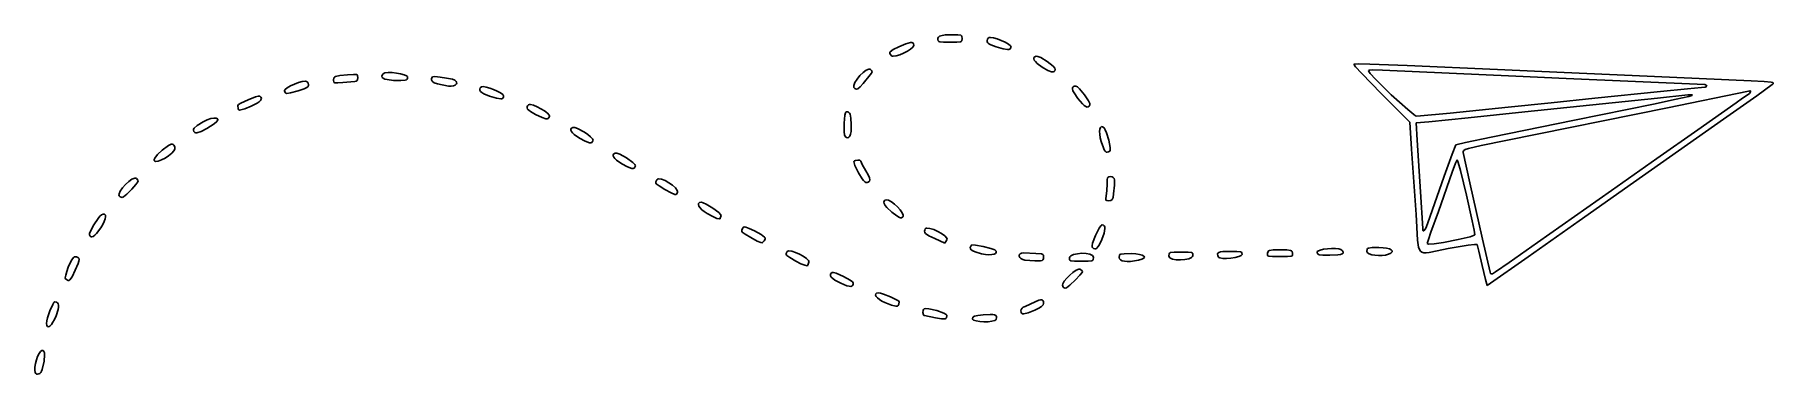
# Model space of a CAD drawing. Extents: x 315 to 1182, y 368 to 537.
import ezdxf

# ---------------------------------------------------------------- set-up
doc = ezdxf.new("R2010")
doc.units = 0

msp = doc.modelspace()

# ---------------------------------------------------------------- linework, layer by layer
at = {"layer": 'Layer 1'}
for p, q in [((766.705614, 536.757964), (768.913123, 537.120911)), ((768.913123, 537.120911), (772.48867, 537.22173)), ((772.48867, 537.22173), (775.206149, 537.182465)), ((775.206149, 537.182465), (776.64898, 536.960189)), ((741.334833, 528.295136), (741.591383, 528.747536)), ((741.591383, 528.747536), (743.031377, 529.790744)), ((743.031377, 529.790744), (745.89061, 531.23061)), ((745.89061, 531.23061), (749.362874, 532.737545)), ((750.101711, 529.015757), (748.223582, 528.037554)), ((749.362874, 532.737545), (751.627586, 533.3594)), ((751.701087, 530.070745), (750.101711, 529.015757)), ((751.627586, 533.3594), (752.361498, 533.344293)), ((752.813443, 531.105502), (751.701087, 530.070745)), ((752.361498, 533.344293), (752.858785, 533.11496)), ((753.121904, 531.584975), (752.813443, 531.105502)), ((752.858785, 533.11496), (753.141205, 532.673749)), ((753.23051, 532.02301), (753.121904, 531.584975)), ((753.141205, 532.673749), (753.23051, 532.02301)), ((765.2754, 534.88275), (765.347299, 535.523573)), ((765.456029, 534.120311), (765.2754, 534.88275)), ((765.2754, 534.88275), (765.2754, 534.88275)), ((765.347299, 535.523573), (765.586315, 536.042155)), ((765.755231, 533.869586), (765.456029, 534.120311)), ((765.586315, 536.042155), (766.027428, 536.449838)), ((766.258949, 533.690418), (765.755231, 533.869586)), ((766.027428, 536.449838), (766.705614, 536.757964)), ((768.075709, 533.500423), (766.258949, 533.690418)), ((771.29786, 533.45768), (768.075709, 533.500423)), ((774.737252, 533.491497), (771.29786, 533.45768)), ((776.529885, 533.704693), (774.737252, 533.491497)), ((776.976282, 533.930939), (776.529885, 533.704693)), ((776.64898, 536.960189), (777.018157, 536.731444)), ((777.212128, 534.264887), (776.976282, 533.930939)), ((777.018157, 536.731444), (777.219576, 536.398175)), ((777.32035, 535.3397), (777.212128, 534.264887)), ((777.219576, 536.398175), (777.32035, 535.3397)), ((789.803378, 534.36091), (790.041119, 534.986643)), ((789.843454, 533.763721), (789.803378, 534.36091)), ((790.162705, 533.193429), (789.843454, 533.763721)), ((790.041119, 534.986643), (790.55532, 535.64257)), ((790.762488, 532.648385), (790.162705, 533.193429)), ((790.55532, 535.64257), (790.903035, 535.829592)), ((791.64416, 532.126941), (790.762488, 532.648385)), ((790.903035, 535.829592), (791.436369, 535.894295)), ((791.436369, 535.894295), (792.940884, 535.7067)), ((794.2586, 531.14826), (791.64416, 532.126941)), ((792.940884, 535.7067), (794.830846, 535.179706)), ((797.78403, 530.181345), (794.25856, 531.14826)), ((794.25856, 531.14826), (794.2586, 531.14826)), ((794.830846, 535.179706), (796.868233, 534.413229)), ((796.868233, 534.413229), (798.815024, 533.507187)), ((799.943391, 529.833041), (797.78403, 530.181345)), ((798.815024, 533.507187), (800.4332, 532.5615)), ((800.633268, 529.887634), (799.943391, 529.833041)), ((800.4332, 532.5615), (801.484739, 531.676085)), ((801.128602, 530.092997), (800.633268, 529.887634)), ((801.478387, 530.447837), (801.128602, 530.092997)), ((801.73162, 530.95086), (801.478387, 530.447837)), ((801.484739, 531.676085), (801.723638, 531.287204)), ((801.723638, 531.287204), (801.73162, 530.95086)), ((729.561098, 519.489085), (730.875677, 520.045513)), ((730.875677, 520.045513), (731.396095, 520.047514)), ((731.396095, 520.047514), (731.79518, 519.83298)), ((731.79518, 519.83298), (732.352018, 519.187887)), ((741.350574, 527.846448), (741.334833, 528.295136)), ((741.611098, 527.369655), (741.350574, 527.846448)), ((742.0889, 526.83294), (741.611098, 527.369655)), ((742.08891, 526.83294), (742.0889, 526.83294)), ((742.461831, 526.619215), (742.08891, 526.83294)), ((742.999366, 526.53383), (742.461831, 526.619215)), ((744.464142, 526.699573), (742.999366, 526.53383)), ((746.27497, 527.233154), (744.464142, 526.699573)), ((748.223582, 528.037554), (746.27497, 527.233154)), ((813.067456, 525.270733), (813.133673, 525.831142)), ((813.314715, 524.590104), (813.067456, 525.270733)), ((813.133673, 525.831142), (813.524319, 526.251243)), ((813.864494, 523.809339), (813.314715, 524.590104)), ((813.524319, 526.251243), (814.25035, 526.51095)), ((814.705837, 522.948526), (813.864494, 523.809339)), ((814.25035, 526.51095), (815.170857, 526.379549)), ((817.2194, 521.0671), (814.705837, 522.948526)), ((815.170857, 526.379549), (816.514817, 525.813507)), ((816.514817, 525.813507), (819.783684, 523.85172)), ((820.010183, 519.457226), (817.2194, 521.0671)), ((817.2194, 521.0671), (817.2194, 521.0671)), ((819.783684, 523.85172), (822.678126, 521.574025)), ((822.678126, 521.574025), (823.554055, 520.613099)), ((823.554055, 520.613099), (823.81932, 519.92886)), ((823.81932, 519.92886), (823.604539, 519.307575)), ((972.50164, 522.62), (974.765277, 522.720273)), ((973.425564, 521.29912), (972.50164, 522.62)), ((976.317945, 518.079411), (973.425564, 521.29912)), ((974.765277, 522.720273), (980.551959, 522.616493)), ((980.551959, 522.616493), (999.19134, 521.89222)), ((999.19134, 521.89222), (1044.19154, 519.90274)), ((1044.19154, 519.90274), (1077.31524, 518.4092)), ((441.030141, 510.756843), (442.651092, 511.702256)), ((442.651092, 511.702256), (444.604905, 512.60011)), ((444.604905, 512.60011), (446.653036, 513.352064)), ((446.653036, 513.352064), (448.556942, 513.85978)), ((448.556942, 513.85978), (450.078077, 514.024918)), ((450.078077, 514.024918), (450.620562, 513.94829)), ((451.253137, 511.287205), (450.543732, 510.753168)), ((450.620562, 513.94829), (450.9779, 513.74914)), ((450.9779, 513.74914), (451.502714, 513.07393)), ((451.645795, 511.848392), (451.253137, 511.287205)), ((451.502714, 513.07393), (451.727166, 512.442157)), ((451.727166, 512.442157), (451.645795, 511.848392)), ((464.1514, 514.55378), (464.311903, 515.707095)), ((464.256073, 513.652973), (464.1514, 514.55378)), ((464.1514, 514.55378), (464.1514, 514.55378)), ((464.456114, 513.384451), (464.256073, 513.652973)), ((464.311903, 515.707095), (464.615549, 516.096761)), ((464.816135, 513.22186), (464.456114, 513.384451)), ((464.615549, 516.096761), (465.159697, 516.396979)), ((466.200649, 513.1685), (464.816135, 513.22186)), ((465.159697, 516.396979), (467.244216, 516.83471)), ((468.77868, 513.40095), (466.200649, 513.1685)), ((467.244216, 516.83471), (471.11489, 517.23157)), ((474.80117, 513.88458), (468.77868, 513.40095)), ((471.11489, 517.23157), (474.041165, 517.46474)), ((474.041165, 517.46474), (475.550999, 517.390602)), ((475.437002, 513.991953), (474.80117, 513.88458)), ((475.870173, 514.329491), (475.437002, 513.991953)), ((475.550999, 517.390602), (475.921236, 517.196666)), ((476.117639, 514.920321), (475.870173, 514.329491)), ((475.921236, 517.196666), (476.113145, 516.875949)), ((476.113145, 516.875949), (476.19636, 515.78757)), ((476.19636, 515.78757), (476.117639, 514.920321)), ((488.129813, 516.516231), (488.309594, 517.121355)), ((488.292271, 515.981196), (488.129813, 516.516231)), ((488.79126, 515.51988), (488.292271, 515.981196)), ((488.309594, 517.121355), (488.83732, 517.79294)), ((489.621074, 515.135911), (488.79126, 515.51988)), ((488.83732, 517.79294), (489.775784, 518.204012)), ((490.776007, 514.832919), (489.621074, 515.135911)), ((489.775784, 518.204012), (491.352416, 518.376288)), ((494.0384, 514.48438), (490.776007, 514.832919)), ((491.352416, 518.376288), (493.331952, 518.341267)), ((493.331952, 518.341267), (495.47913, 518.130453)), ((497.745104, 514.385616), (494.03838, 514.48438)), ((494.03838, 514.48438), (494.0384, 514.48438)), ((495.47913, 518.130453), (497.558688, 517.775344)), ((497.558688, 517.775344), (499.335364, 517.307443)), ((499.861255, 514.563369), (497.745104, 514.385616)), ((499.335364, 517.307443), (500.573896, 516.758252)), ((500.45702, 514.788036), (499.861255, 514.563369)), ((500.816128, 515.12035), (500.45702, 514.788036)), ((500.573896, 516.758252), (500.917838, 516.463016)), ((500.992241, 515.573148), (500.816128, 515.12035)), ((500.917838, 516.463016), (501.03902, 516.15927)), ((501.03902, 516.15927), (500.992241, 515.573148)), ((512.910067, 515.209693), (513.077686, 515.753062)), ((512.955459, 514.669378), (512.910067, 515.209693)), ((513.200421, 514.151854), (512.955459, 514.669378)), ((513.077686, 515.753062), (513.47176, 516.27975)), ((513.631511, 513.676854), (513.200421, 514.151854)), ((513.47176, 516.27975), (514.691318, 516.362102)), ((514.235288, 513.264113), (513.631511, 513.676854)), ((515.90713, 512.70435), (514.235288, 513.264113)), ((514.691318, 516.362102), (517.274739, 516.115246)), ((521.365, 511.66), (515.90713, 512.70435)), ((517.274739, 516.115246), (520.447538, 515.636777)), ((520.447538, 515.636777), (523.43523, 515.02429)), ((522.752162, 511.528285), (521.365, 511.66)), ((521.365, 511.66), (521.365, 511.66)), ((523.90844, 511.703068), (522.752162, 511.528285)), ((523.43523, 515.02429), (524.625126, 514.571995)), ((524.78808, 512.109993), (523.90844, 511.703068)), ((524.625126, 514.571995), (525.309603, 513.980062)), ((525.345324, 512.674705), (524.78808, 512.109993)), ((525.309603, 513.980062), (525.534417, 513.322847)), ((525.534417, 513.322847), (525.345324, 512.674705)), ((537.227566, 510.685476), (537.83077, 511.18994)), ((537.83077, 511.18994), (538.736609, 511.329423)), ((538.736609, 511.329423), (540.187122, 511.104553)), ((723.3358, 511.369084), (723.380171, 511.975184)), ((723.486, 510.88658), (723.3358, 511.369084)), ((723.380171, 511.975184), (723.96237, 513.460995)), ((723.96237, 513.460995), (725.05208, 515.149652)), ((725.05208, 515.149652), (726.468782, 516.846794)), ((726.597286, 511.230539), (725.326485, 510.313731)), ((726.468782, 516.846794), (728.031961, 518.358058)), ((728.08739, 512.94306), (726.597286, 511.230539)), ((728.031961, 518.358058), (729.561098, 519.489085)), ((731.57373, 517.23553), (728.08739, 512.94306)), ((732.255107, 518.051178), (731.57373, 517.23553)), ((732.509931, 518.647959), (732.255107, 518.051178)), ((732.352018, 519.187887), (732.509931, 518.647959)), ((821.989908, 518.739613), (820.010183, 519.457226)), ((822.699306, 518.711317), (821.989908, 518.739613)), ((823.234359, 518.901183), (822.699306, 518.711317)), ((823.604539, 519.307575), (823.234359, 518.901183)), ((832.356611, 510.830117), (832.662865, 511.283683)), ((832.662865, 511.283683), (833.250828, 511.536391)), ((833.250828, 511.536391), (834.12024, 511.58992)), ((834.12024, 511.58992), (834.837177, 511.218553)), ((834.837177, 511.218553), (835.854971, 510.268315)), ((986.20904, 507.8784), (976.317945, 518.079411)), ((980.375703, 519.556262), (979.82624, 519.36687)), ((979.82624, 519.36687), (980.077284, 518.828518)), ((980.077284, 518.828518), (980.788603, 517.895433)), ((981.871766, 519.649816), (980.375703, 519.556262)), ((980.788603, 517.895433), (983.341196, 515.082097)), ((986.78974, 519.5284), (981.871766, 519.649816)), ((983.341196, 515.082097), (991.21009, 507.326005)), ((1053.22524, 516.50012), (986.78974, 519.5284)), ((1078.44444, 515.35437), (1053.22524, 516.50012)), ((1077.31524, 518.4092), (1111.19164, 516.88538)), ((1147.48564, 512.3791), (1078.44444, 515.35437)), ((1111.19164, 516.88538), (1144.69174, 515.3989)), ((1144.69174, 515.3989), (1170.53884, 514.1858)), ((1148.17079, 512.157945), (1147.48564, 512.3791)), ((1147.69414, 511.0946), (1148.251162, 511.333963)), ((1148.45574, 511.62626), (1148.17079, 512.157945)), ((1148.251162, 511.333963), (1148.45574, 511.62626)), ((1170.53884, 514.1858), (1177.125707, 513.873475)), ((1181.07824, 512.39633), (1173.358328, 506.771015)), ((1177.125707, 513.873475), (1180.526228, 513.564785)), ((1180.526228, 513.564785), (1181.290202, 513.367899)), ((1181.462771, 512.801233), (1181.07824, 512.39633)), ((1181.290202, 513.367899), (1181.567904, 513.119235)), ((1181.567904, 513.119235), (1181.462771, 512.801233)), ((416.830474, 502.383695), (417.966037, 503.110034)), ((417.966037, 503.110034), (421.515873, 504.84426)), ((421.515873, 504.84426), (425.257352, 506.293216)), ((426.01354, 503.018308), (423.10888, 501.5962)), ((425.257352, 506.293216), (426.632469, 506.662967)), ((427.023991, 503.711589), (426.01354, 503.018308)), ((426.632469, 506.662967), (427.37451, 506.6641)), ((427.730424, 504.381816), (427.023991, 503.711589)), ((427.37451, 506.6641), (427.954883, 506.170131)), ((428.125766, 505.020585), (427.730424, 504.381816)), ((427.954883, 506.170131), (428.202943, 505.619491)), ((428.202943, 505.619491), (428.125766, 505.020585)), ((440.128617, 508.261688), (439.74098, 509.11677)), ((439.74098, 509.11677), (439.741, 509.11669)), ((439.741, 509.11669), (439.744645, 509.464663)), ((439.744645, 509.464663), (439.980596, 509.862207)), ((439.980596, 509.862207), (441.030141, 510.756843)), ((440.419921, 508.052052), (440.128617, 508.261688)), ((440.896519, 507.990245), (440.419921, 508.052052)), ((442.766506, 508.317789), (440.896519, 507.990245)), ((446.4604, 509.25967), (442.766506, 508.317789)), ((449.512115, 510.240853), (446.4604, 509.25967)), ((450.543732, 510.753168), (449.512115, 510.240853)), ((536.961385, 510.137735), (537.227566, 510.685476)), ((537.022176, 509.558153), (536.961385, 510.137735)), ((537.399891, 508.958166), (537.022176, 509.558153)), ((538.084481, 508.34921), (537.399891, 508.958166)), ((539.065895, 507.742719), (538.084481, 508.34921)), ((541.879, 506.58288), (539.065895, 507.742719)), ((540.187122, 511.104553), (541.977205, 510.598166)), ((545.34589, 505.549774), (541.87898, 506.58288)), ((541.87898, 506.58288), (541.879, 506.58288)), ((541.977205, 510.598166), (543.901752, 509.893096)), ((543.901752, 509.893096), (545.755658, 509.072181)), ((547.475271, 505.227753), (545.34589, 505.549774)), ((545.755658, 509.072181), (547.333817, 508.218254)), ((547.333817, 508.218254), (548.431122, 507.414152)), ((548.125969, 505.33541), (547.475271, 505.227753)), ((548.54738, 505.623252), (548.125969, 505.33541)), ((548.431122, 507.414152), (548.73536, 507.056671)), ((548.774536, 506.092084), (548.54738, 505.623252)), ((548.73536, 507.056671), (548.84247, 506.74271)), ((548.84247, 506.74271), (548.774536, 506.092084)), ((723.855095, 510.44105), (723.48598, 510.88658)), ((723.48598, 510.88658), (723.486, 510.88658)), ((724.285784, 510.197468), (723.855095, 510.44105)), ((724.776697, 510.15523), (724.285784, 510.197468)), ((725.326485, 510.313731), (724.776697, 510.15523)), ((832.332324, 510.174018), (832.356611, 510.830117)), ((832.590261, 509.313707), (832.332324, 510.174018)), ((833.13068, 508.247508), (832.590261, 509.313707)), ((835.06, 505.49074), (833.13068, 508.247508)), ((837.351304, 502.814797), (835.06, 505.49074)), ((835.06, 505.49074), (835.06, 505.49074)), ((835.854971, 510.268315), (838.275913, 507.33182)), ((838.271423, 501.955753), (837.351304, 502.814797)), ((838.275913, 507.33182), (840.348625, 504.181612)), ((840.348625, 504.181612), (840.931134, 502.964234)), ((840.931134, 502.964234), (841.03867, 502.21887)), ((1000.42614, 493.6465), (986.20904, 507.8784)), ((991.21009, 507.326005), (999.418959, 499.891146)), ((1049.46124, 501.06504), (1070.91634, 503.28616)), ((1123.81634, 505.63941), (1057.74214, 498.78198)), ((1070.91634, 503.28616), (1092.74784, 505.57609)), ((1082.58494, 494.69181), (1121.891606, 502.646207)), ((1092.74784, 505.57609), (1125.34894, 508.98604)), ((1121.891606, 502.646207), (1133.187057, 505.024791)), ((1138.961137, 507.178438), (1123.81634, 505.63941)), ((1125.34894, 508.98604), (1138.767502, 510.319035)), ((1169.31094, 509.15431), (1128.933703, 500.823604)), ((1133.187057, 505.024791), (1139.501615, 506.49456)), ((1138.767502, 510.319035), (1145.86304, 510.87347)), ((1140.603934, 507.252646), (1138.961137, 507.178438)), ((1139.501615, 506.49456), (1140.929581, 506.925419)), ((1141.278551, 507.17321), (1140.603934, 507.252646)), ((1140.929581, 506.925419), (1141.278551, 507.17321)), ((1143.93894, 489.78707), (1163.13554, 503.34357)), ((1145.86304, 510.87347), (1147.69414, 511.0946)), ((1173.358328, 506.771015), (1156.73674, 495.04463)), ((1163.13554, 503.34357), (1166.291503, 505.562918)), ((1166.291503, 505.562918), (1168.59344, 507.01299)), ((1168.59344, 507.01299), (1169.693313, 507.838544)), ((1169.835408, 509.286259), (1169.31094, 509.15431)), ((1169.693313, 507.838544), (1170.250103, 508.68119)), ((1170.157935, 509.225066), (1169.835408, 509.286259)), ((1170.291755, 509.010216), (1170.157935, 509.225066)), ((1170.250103, 508.68119), (1170.291755, 509.010216)), ((399.20405, 493.79435), (401.174398, 494.761161)), ((401.174398, 494.761161), (402.979711, 495.378629)), ((402.979711, 495.378629), (404.517161, 495.665646)), ((404.517161, 495.665646), (405.683915, 495.641108)), ((405.931702, 493.887094), (404.58737, 492.80527)), ((405.683915, 495.641108), (406.377144, 495.323907)), ((406.494016, 494.732938), (405.931702, 493.887094)), ((406.377144, 495.323907), (406.514051, 495.061462)), ((406.514051, 495.061462), (406.494016, 494.732938)), ((416.42381, 501.88334), (416.830474, 502.383695)), ((416.612, 500.33335), (416.42381, 501.88334)), ((416.719403, 499.972887), (416.61199, 500.33335)), ((416.61199, 500.33335), (416.612, 500.33335)), ((416.942994, 499.743962), (416.719403, 499.972887)), ((417.325346, 499.654851), (416.942994, 499.743962)), ((417.90904, 499.713831), (417.325346, 499.654851)), ((419.850783, 500.309172), (417.90904, 499.713831)), ((423.10888, 501.5962), (419.850783, 500.309172)), ((560.543313, 501.321661), (560.807799, 501.820863)), ((560.561106, 500.776199), (560.543313, 501.321661)), ((560.859915, 500.186241), (560.561106, 500.776199)), ((560.807799, 501.820863), (561.35583, 502.27204)), ((561.438474, 499.55355), (560.859915, 500.186241)), ((561.35583, 502.27204), (561.762056, 502.396949)), ((562.295517, 498.879891), (561.438474, 499.55355)), ((561.762056, 502.396949), (562.324573, 502.387037)), ((564.84, 497.41672), (562.295517, 498.879891)), ((562.324573, 502.387037), (563.812239, 502.022401)), ((563.812239, 502.022401), (565.606338, 501.297442)), ((564.84002, 497.41672), (564.84, 497.41672)), ((568.01876, 495.910198), (564.84002, 497.41672)), ((565.606338, 501.297442), (567.494383, 500.331469)), ((567.494383, 500.331469), (569.263883, 499.243791)), ((569.921888, 495.288998), (568.01876, 495.910198)), ((569.263883, 499.243791), (570.70235, 498.153717)), ((570.53845, 495.290163), (569.921888, 495.288998)), ((571.008133, 495.488383), (570.53845, 495.290163)), ((570.70235, 498.153717), (571.597295, 497.180557)), ((571.38828, 495.875566), (571.008133, 495.488383)), ((571.73623, 496.44362), (571.38828, 495.875566)), ((571.597295, 497.180557), (571.774544, 496.775104)), ((571.774544, 496.775104), (571.73623, 496.44362)), ((718.5805, 493.043741), (718.912387, 497.0389)), ((718.912387, 497.0389), (719.194947, 498.331858)), ((719.194947, 498.331858), (719.361407, 498.691003)), ((719.361407, 498.691003), (719.54314, 498.81624)), ((719.54314, 498.81624), (720.206699, 498.745582)), ((720.206699, 498.745582), (720.74842, 498.529983)), ((720.74842, 498.529983), (721.181035, 498.138465)), ((721.181035, 498.138465), (721.517275, 497.540054)), ((721.517275, 497.540054), (721.951563, 495.598643)), ((721.951563, 495.598643), (722.15314, 492.45794)), ((839.055254, 501.408298), (838.271423, 501.955753)), ((839.713344, 501.166655), (839.055254, 501.408298)), ((840.256244, 501.225052), (839.713344, 501.166655)), ((840.694503, 501.577715), (840.256244, 501.225052)), ((841.03867, 502.21887), (840.694503, 501.577715)), ((999.418959, 499.891146), (1002.39652, 497.47935)), ((1002.39652, 497.47935), (1003.38407, 496.807267)), ((1003.38407, 496.807267), (1003.95384, 496.57007)), ((1010.01694, 493.87409), (1003.69634, 493.34515)), ((1003.95384, 496.57007), (1020.52514, 498.09068)), ((1029.51174, 495.82446), (1010.01694, 493.87409)), ((1020.52514, 498.09071), (1049.46124, 501.06504)), ((1020.52514, 498.09068), (1020.52514, 498.09071)), ((1057.74214, 498.78198), (1029.51174, 495.82446)), ((1040.980578, 486.207958), (1082.58494, 494.69181)), ((1128.933703, 500.823604), (1048.33194, 484.55171)), ((1156.73674, 495.04463), (1111.94454, 463.57923)), ((394.279633, 489.565903), (394.298477, 490.087283)), ((394.521691, 489.04228), (394.279633, 489.565903)), ((394.298477, 490.087283), (394.603875, 490.638815)), ((394.999, 488.48402), (394.521691, 489.04228)), ((394.603875, 490.638815), (396.176943, 491.961913)), ((395.428568, 488.283655), (394.999, 488.48402)), ((394.999, 488.48402), (394.999, 488.48402)), ((396.091872, 488.30119), (395.428568, 488.283655)), ((398.091634, 488.977316), (396.091872, 488.30119)), ((396.176943, 491.961913), (399.20405, 493.79435)), ((400.942171, 490.487106), (398.091634, 488.977316)), ((404.58737, 492.80527), (400.942171, 490.487106)), ((582.393846, 489.676465), (582.438572, 490.212536)), ((582.65087, 489.05291), (582.393846, 489.676465)), ((582.438572, 490.212536), (582.786272, 490.659121)), ((583.208421, 488.343872), (582.65087, 489.05291)), ((582.786272, 490.659121), (583.43817, 491.01422)), ((584.065276, 487.551352), (583.208421, 488.343872)), ((583.43817, 491.01422), (584.339888, 490.974376)), ((586.672, 485.72387), (584.065276, 487.551352)), ((584.339888, 490.974376), (585.719746, 490.475092)), ((585.719746, 490.475092), (589.158863, 488.581345)), ((589.588085, 484.083799), (586.672, 485.72387)), ((586.672, 485.72387), (586.672, 485.72387)), ((589.158863, 488.581345), (590.840612, 487.42845)), ((590.840612, 487.42845), (592.245483, 486.299255)), ((592.245483, 486.299255), (593.18472, 485.314543)), ((593.18472, 485.314543), (593.46957, 484.5951)), ((718.620148, 488.863732), (718.5805, 493.043741)), ((718.802007, 487.339711), (718.620148, 488.863732)), ((719.104, 486.53184), (718.802007, 487.339711)), ((719.805066, 486.000143), (719.104, 486.53185)), ((719.104, 486.53185), (719.104, 486.53184)), ((720.431686, 485.864965), (719.805066, 486.000143)), ((720.975381, 486.109831), (720.431686, 485.864965)), ((721.427669, 486.71826), (720.975381, 486.109831)), ((721.780069, 487.673768), (721.427669, 486.71826)), ((722.024102, 488.959873), (721.780069, 487.673768)), ((722.15314, 492.45794), (722.024102, 488.959873)), ((845.911492, 489.04719), (846.033249, 490.209031)), ((845.977141, 487.582145), (845.911492, 489.04719)), ((846.241781, 485.86822), (845.977141, 487.582145)), ((846.033249, 490.209031), (846.330823, 491.013344)), ((846.717, 483.95974), (846.241781, 485.86822)), ((846.330823, 491.013344), (846.79263, 491.405804)), ((846.79263, 491.405804), (847.407081, 491.332088)), ((847.407081, 491.332088), (848.16259, 490.73787)), ((848.16259, 490.73787), (848.733768, 489.824116)), ((848.733768, 489.824116), (849.334336, 488.362391)), ((849.334336, 488.362391), (850.435793, 484.584178)), ((1001.36524, 480.2403), (1000.42614, 493.6465)), ((1003.69634, 493.34515), (1004.19524, 484.60643)), ((1028.220145, 483.513256), (1040.980578, 486.207958)), ((1123.61304, 475.49487), (1143.93894, 489.78707)), ((375.057423, 475.728704), (376.449488, 477.517193)), ((376.449488, 477.517193), (378.807391, 479.684487)), ((378.807391, 479.684487), (381.97133, 482.06201)), ((381.936895, 476.842952), (380.15256, 475.699279)), ((383.484293, 478.084437), (381.936895, 476.842952)), ((381.97133, 482.06201), (383.220415, 482.619741)), ((383.220415, 482.619741), (383.758545, 482.63563)), ((384.5875, 479.304492), (383.484293, 478.084437)), ((383.758545, 482.63563), (384.220874, 482.486154)), ((384.220874, 482.486154), (384.593755, 482.178775)), ((384.907764, 479.869218), (384.5875, 479.304492)), ((384.593755, 482.178775), (384.863543, 481.720959)), ((384.863543, 481.720959), (385.016593, 481.120169)), ((385.03926, 480.38387), (384.907764, 479.869218)), ((385.016593, 481.120169), (385.03926, 480.38387)), ((591.622884, 483.360633), (589.588085, 484.083799)), ((592.342687, 483.337427), (591.622884, 483.360633)), ((592.881633, 483.536893), (592.342687, 483.337427)), ((593.252876, 483.956845), (592.881633, 483.536893)), ((593.46957, 484.5951), (593.252876, 483.956845)), ((603.466252, 476.861925), (603.489902, 477.39669)), ((603.739051, 476.238286), (603.466252, 476.861925)), ((603.489902, 477.39669), (603.812239, 477.839031)), ((603.812239, 477.839031), (604.4355, 478.1854)), ((604.4355, 478.1854), (605.333703, 478.143636)), ((605.333703, 478.143636), (606.71922, 477.645289)), ((606.71922, 477.645289), (610.186843, 475.760839)), ((847.755674, 480.786945), (846.717, 483.95976)), ((846.717, 483.95976), (846.717, 483.95974)), ((848.213824, 479.766066), (847.755674, 480.786945)), ((848.665593, 479.082733), (848.213824, 479.766066)), ((849.136789, 478.707341), (848.665593, 479.082733)), ((849.653222, 478.610287), (849.136789, 478.707341)), ((850.240699, 478.761964), (849.653222, 478.610287)), ((850.92503, 479.13277), (850.240699, 478.761964)), ((850.435793, 484.584178), (851.091257, 480.981535)), ((851.134337, 479.739274), (850.92503, 479.13277)), ((851.091257, 480.981535), (851.134337, 479.739274)), ((1003.56004, 447.6374), (1001.36524, 480.2403)), ((1004.19524, 484.60643), (1005.79004, 458.92953)), ((1017.617378, 466.639248), (1021.56796, 477.596162)), ((1021.56796, 477.596162), (1023.40974, 482.38831)), ((1023.40974, 482.38831), (1028.220145, 483.513256)), ((1027.349438, 479.551199), (1027.101959, 479.040515)), ((1027.101959, 479.040515), (1027.13794, 478.43592)), ((1027.13794, 478.43592), (1030.37964, 463.44642)), ((1028.122253, 480.037767), (1027.349438, 479.551199)), ((1029.662278, 480.570014), (1028.122253, 480.037767)), ((1036.011448, 482.050729), (1029.662278, 480.570014)), ((1048.33194, 484.55171), (1036.011448, 482.050729)), ((374.773519, 475.029193), (375.057423, 475.728704)), ((374.791, 474.4876), (374.773519, 475.029193)), ((375.03376, 474.188288), (374.79096, 474.4876)), ((374.79096, 474.4876), (374.791, 474.4876)), ((375.450489, 474.047579), (375.03376, 474.188288)), ((376.702102, 474.182348), (375.450489, 474.047579)), ((378.338544, 474.772663), (376.702102, 474.182348)), ((380.15256, 475.699279), (378.338544, 474.772663)), ((604.306063, 475.529325), (603.739051, 476.238286)), ((605.16505, 474.73859), (604.306063, 475.529325)), ((607.75, 472.926), (605.16505, 474.73859)), ((607.75004, 472.926), (607.75, 472.926)), ((610.671073, 471.283134), (607.75004, 472.926)), ((610.186843, 475.760839), (613.307669, 473.496047)), ((612.705686, 470.562183), (610.671073, 471.283134)), ((613.424597, 470.541869), (612.705686, 470.562183)), ((613.307669, 473.496047), (614.25969, 472.522272)), ((613.962716, 470.745368), (613.424597, 470.541869)), ((614.333649, 471.170455), (613.962716, 470.745368)), ((614.25969, 472.522272), (614.551, 471.81491)), ((614.551, 471.81491), (614.333649, 471.170455)), ((723.48289, 473.96826), (723.790323, 474.272571)), ((723.513246, 473.28449), (723.48289, 473.96826)), ((723.947745, 471.992045), (723.513246, 473.28449)), ((723.790323, 474.272571), (724.251056, 474.501376)), ((725.73374, 468.32218), (723.947745, 471.992045)), ((724.251056, 474.501376), (725.392886, 474.721113)), ((725.392886, 474.721113), (726.429306, 474.604763)), ((727.490737, 465.434786), (725.73374, 468.32233)), ((725.73374, 468.32233), (725.73374, 468.32218)), ((726.429306, 474.604763), (726.758276, 474.413459)), ((726.758276, 474.413459), (726.88124, 474.12962)), ((726.88124, 474.12962), (727.628525, 472.458588)), ((727.628525, 472.458588), (729.42521, 469.29606)), ((729.42521, 469.29606), (730.545571, 467.315275)), ((1021.586478, 468.632989), (1014.72124, 449.14299)), ((1023.315382, 473.218036), (1021.586478, 468.632989)), ((1024.10494, 474.90249), (1023.315382, 473.218036)), ((1024.613693, 473.523921), (1024.10494, 474.90249)), ((1025.671371, 469.585454), (1024.613693, 473.523921)), ((1028.673115, 457.263811), (1025.671371, 469.585454)), ((1101.02874, 459.55407), (1123.61304, 475.49487)), ((357.226063, 457.878334), (357.817145, 459.279659)), ((357.817145, 459.279659), (358.953208, 460.906076)), ((358.953208, 460.906076), (360.439075, 462.561358)), ((360.439075, 462.561358), (362.079568, 464.049276)), ((363.59678, 460.2769), (361.060011, 457.663599)), ((362.079568, 464.049276), (363.679508, 465.173602)), ((365.631316, 462.525654), (363.59678, 460.2769)), ((363.679508, 465.173602), (365.043718, 465.73811)), ((365.043718, 465.73811), (365.576431, 465.74911)), ((365.576431, 465.74911), (365.97702, 465.54657)), ((366.57937, 463.872721), (365.631316, 462.525654)), ((365.97702, 465.54657), (366.631189, 464.739295)), ((366.705418, 464.339745), (366.57937, 463.872721)), ((366.631189, 464.739295), (366.705418, 464.339745)), ((624.675686, 463.818643), (625.23061, 464.94316)), ((624.685237, 463.357296), (624.675686, 463.818643)), ((624.939498, 462.89836), (624.685237, 463.357296)), ((626.342248, 461.793135), (624.939498, 462.89836)), ((625.23061, 464.94316), (625.577212, 465.247192)), ((625.577212, 465.247192), (626.09535, 465.375692)), ((626.09535, 465.375692), (627.533103, 465.176229)), ((629.20414, 460.11379), (626.342248, 461.793135)), ((627.533103, 465.176229), (629.317617, 464.48504)), ((629.20418, 460.11379), (629.20414, 460.11379)), ((632.362203, 458.372248), (629.20418, 460.11379)), ((629.317617, 464.48504), (631.222638, 463.44239)), ((631.222638, 463.44239), (633.021911, 462.188548)), ((633.021911, 462.188548), (634.489183, 460.863781)), ((634.489183, 460.863781), (635.398201, 459.608356)), ((635.398201, 459.608356), (635.57266, 459.05048)), ((728.210057, 464.503038), (727.490737, 465.434786)), ((728.854652, 463.889116), (728.210057, 464.503038)), ((729.448067, 463.575379), (728.854652, 463.889116)), ((730.013845, 463.544184), (729.448067, 463.575379)), ((730.575531, 463.777888), (730.013845, 463.544184)), ((730.545571, 467.315275), (731.191701, 465.861743)), ((731.15667, 464.25885), (730.575531, 463.777888)), ((731.38745, 464.866066), (731.15667, 464.25885)), ((731.191701, 465.861743), (731.38745, 464.866066)), ((849.11914, 456.76525), (849.45149, 459.504766)), ((849.45149, 459.504766), (849.58965, 462.78774)), ((849.58965, 462.78774), (849.637628, 464.800908)), ((849.637628, 464.800908), (849.874426, 465.902475)), ((849.874426, 465.902475), (850.107164, 466.196319)), ((850.107164, 466.196319), (850.439344, 466.364157)), ((850.439344, 466.364157), (851.47168, 466.45767)), ((851.47168, 466.45767), (852.172111, 466.375317)), ((852.172111, 466.375317), (852.708114, 466.098957)), ((852.708114, 466.098957), (853.086902, 465.58464)), ((853.352078, 462.174441), (852.87498, 457.90543)), ((853.086902, 465.58464), (853.315685, 464.788415)), ((853.315685, 464.788415), (853.352078, 462.174441)), ((1009.34364, 442.93231), (1017.617378, 466.639248)), ((1030.37964, 463.44642), (1036.71884, 435.21602)), ((1064.14104, 433.57797), (1101.02874, 459.55407)), ((1111.94454, 463.57923), (1084.84334, 444.47023)), ((357.195883, 457.323403), (357.226063, 457.878334)), ((357.37514, 456.89833), (357.195883, 457.323403)), ((357.83402, 456.42667), (357.37514, 456.89833)), ((357.37514, 456.89833), (357.37514, 456.89833)), ((358.297033, 456.16321), (357.83402, 456.42667)), ((358.807658, 456.13156), (358.297033, 456.16321)), ((359.409376, 456.355334), (358.807658, 456.13156)), ((361.060011, 457.663599), (359.409376, 456.355334)), ((634.142408, 457.613116), (632.362203, 458.372248)), ((634.668434, 457.56449), (634.142408, 457.613116)), ((635.033131, 457.716509), (634.668434, 457.56449)), ((635.52271, 458.56254), (635.033131, 457.716509)), ((635.57266, 459.05048), (635.52271, 458.56254)), ((645.92896, 452.518683), (646.046493, 453.121129)), ((646.172576, 451.75735), (645.92896, 452.518683)), ((646.046493, 453.121129), (646.549071, 453.517329)), ((646.753448, 450.884492), (646.172576, 451.75735)), ((646.549071, 453.517329), (647.46059, 453.65992)), ((647.647679, 449.947471), (646.753448, 450.884492)), ((647.46059, 453.65992), (648.384477, 453.415257)), ((648.384477, 453.415257), (649.761267, 452.762555)), ((649.761267, 452.762555), (653.141998, 450.720775)), ((653.141998, 450.720775), (656.13967, 448.51005)), ((738.33436, 453.728968), (738.460773, 454.30054)), ((738.526695, 453.005619), (738.33436, 453.728968)), ((738.460773, 454.30054), (738.910453, 454.710067)), ((739.03326, 452.140761), (738.526695, 453.005619)), ((738.910453, 454.710067), (739.68792, 454.94728)), ((739.849535, 451.144663), (739.03326, 452.140761)), ((739.68792, 454.94728), (740.757104, 454.74279)), ((742.39314, 448.79982), (739.849535, 451.144663)), ((740.757104, 454.74279), (742.13092, 453.967736)), ((742.13092, 453.967736), (743.650773, 452.785619)), ((743.650773, 452.785619), (745.15807, 451.359941)), ((745.15807, 451.359941), (746.494217, 449.854203)), ((848.919961, 455.498702), (849.11914, 456.76525)), ((849.02455, 454.789905), (848.919961, 455.498702)), ((849.527262, 454.480648), (849.02455, 454.789905)), ((849.11914, 456.76525), (849.11914, 456.76525)), ((850.52245, 454.41272), (849.527262, 454.480648)), ((851.530113, 454.523731), (850.52245, 454.41272)), ((852.161743, 454.999808), (851.530113, 454.523731)), ((852.561858, 456.055518), (852.161743, 454.999808)), ((852.87498, 457.90543), (852.561858, 456.055518)), ((1005.79004, 458.92953), (1006.90664, 440.67383)), ((1031.589396, 444.407533), (1028.673115, 457.263811)), ((343.002763, 439.330306), (344.698525, 442.456374)), ((344.698525, 442.456374), (346.774612, 445.577324)), ((346.774612, 445.577324), (347.712679, 446.734081)), ((347.712679, 446.734081), (348.45471, 447.4074)), ((349.162325, 442.53771), (348.15162, 440.94154)), ((348.45471, 447.4074), (349.410334, 447.82848)), ((349.900993, 444.034862), (349.162325, 442.53771)), ((349.410334, 447.82848), (350.076186, 447.772221)), ((350.364669, 445.369943), (349.900993, 444.034862)), ((350.076186, 447.772221), (350.455222, 447.301676)), ((350.550398, 446.479899), (350.364669, 445.369943)), ((350.455222, 447.301676), (350.550398, 446.479899)), ((648.831375, 448.993646), (647.647679, 449.947471)), ((650.28064, 448.07038), (648.831375, 448.993646)), ((653.099693, 446.561499), (650.28064, 448.07038)), ((650.28064, 448.07038), (650.28064, 448.07038)), ((655.16601, 445.652364), (653.099693, 446.561499)), ((656.43702, 445.358099), (655.16601, 445.652364)), ((656.13967, 448.51005), (657.037636, 447.646167)), ((656.760981, 445.44627), (656.43702, 445.358099)), ((656.87015, 445.69383), (656.760981, 445.44627)), ((657.29117, 447.10585), (656.87015, 445.69383)), ((657.037636, 447.646167), (657.29117, 447.10585)), ((744.756066, 446.93527), (742.39314, 448.79982)), ((742.39314, 448.79982), (742.39314, 448.79982)), ((746.205396, 446.035893), (744.756066, 446.93527)), ((746.706724, 445.898064), (746.205396, 446.035893)), ((746.494217, 449.854203), (747.50062, 448.431906)), ((747.122768, 445.941434), (746.706724, 445.898064)), ((747.88982, 446.49164), (747.122768, 445.941434)), ((747.50062, 448.431906), (748.018686, 447.256551)), ((748.045031, 446.812571), (747.88982, 446.49164)), ((748.018686, 447.256551), (748.045031, 446.812571)), ((845.599835, 440.758627), (846.448979, 441.927634)), ((846.448979, 441.927634), (846.814352, 442.252959)), ((846.814352, 442.252959), (847.12403, 442.3677)), ((847.12403, 442.3677), (847.758182, 442.256081)), ((847.758182, 442.256081), (848.205556, 441.920795)), ((848.205556, 441.920795), (848.466139, 441.361195)), ((1004.317584, 434.83918), (1003.56004, 447.6374)), ((1008.459773, 440.717456), (1009.34364, 442.93225)), ((1009.34364, 442.93225), (1009.34364, 442.93231)), ((1014.72124, 449.14299), (1010.97384, 438.70219)), ((1032.540246, 439.800771), (1031.589396, 444.407533)), ((1084.84334, 444.47023), (1059.37834, 426.50543)), ((342.46364, 437.48488), (342.540102, 438.167153)), ((342.809904, 436.832185), (342.46364, 437.48488)), ((342.46364, 437.48488), (342.46364, 437.48488)), ((342.540102, 438.167153), (343.002763, 439.330306)), ((343.241189, 436.477766), (342.809904, 436.832185)), ((343.767089, 436.427454), (343.241189, 436.477766)), ((344.397198, 436.687079), (343.767089, 436.427454)), ((345.141111, 437.26247), (344.397198, 436.687079)), ((346.008422, 438.159457), (345.141111, 437.26247)), ((348.15162, 440.94154), (346.008422, 438.159457)), ((667.593836, 439.752791), (668.16141, 440.86215)), ((667.596519, 439.299982), (667.593836, 439.752791)), ((667.844859, 438.848724), (667.596519, 439.299982)), ((669.242539, 437.751777), (667.844859, 438.848724)), ((668.16141, 440.86215), (668.71791, 441.349642)), ((668.71791, 441.349642), (669.654664, 441.314035)), ((672.11494, 436.06378), (669.242539, 437.751777)), ((669.654664, 441.314035), (671.271246, 440.676328)), ((671.271246, 440.676328), (673.86723, 439.35752)), ((675.265979, 434.300185), (672.11494, 436.06378)), ((672.11494, 436.06378), (672.11494, 436.06378)), ((673.86723, 439.35752), (677.185418, 437.536402)), ((676.985413, 433.5457), (675.265979, 434.300185)), ((677.507121, 433.49736), (676.985413, 433.5457)), ((677.185418, 437.536402), (678.867615, 436.338863)), ((677.909542, 433.64188), (677.507121, 433.49736)), ((678.67467, 434.43028), (677.909542, 433.64188)), ((679.062056, 434.954757), (678.67467, 434.43028)), ((678.867615, 436.338863), (679.200735, 435.865791)), ((679.25148, 435.418842), (679.062056, 434.954757)), ((679.200735, 435.865791), (679.25148, 435.418842)), ((758.608466, 439.190308), (758.712415, 439.758608)), ((758.729913, 438.663079), (758.608466, 439.190308)), ((758.712415, 439.758608), (759.0112, 440.39894)), ((759.107315, 438.145955), (758.729913, 438.663079)), ((759.0112, 440.39894), (759.328452, 440.686558)), ((760.752216, 437.018172), (759.107315, 438.145955)), ((759.328452, 440.686558), (759.840102, 440.814546)), ((759.840102, 440.814546), (761.320823, 440.65608)), ((763.78764, 435.55925), (760.752216, 437.018172)), ((761.320823, 440.65608), (763.201818, 440.052427)), ((763.201818, 440.052427), (765.231545, 439.132476)), ((763.78765, 435.55925), (763.78764, 435.55925)), ((768.82454, 433.35511), (763.78765, 435.55925)), ((765.231545, 439.132476), (767.15846, 438.025114)), ((767.15846, 438.025114), (768.73102, 436.859227)), ((768.73102, 436.859227), (769.697681, 435.763704)), ((769.8069, 434.86743), (768.82454, 433.35511)), ((769.697681, 435.763704), (769.875192, 435.282605)), ((769.875192, 435.282605), (769.8069, 434.86743)), ((842.150799, 431.916961), (842.409805, 433.328893)), ((842.409805, 433.328893), (843.768765, 437.14093)), ((843.768765, 437.14093), (845.599835, 440.758627)), ((846.96674, 435.17594), (845.609781, 432.305139)), ((848.127013, 438.330074), (846.96674, 435.17594)), ((848.539918, 440.576639), (848.127013, 438.330074)), ((848.466139, 441.361195), (848.539918, 440.576639)), ((1004.827057, 431.296732), (1004.317584, 434.83918)), ((1006.90664, 440.67383), (1006.973108, 439.921199)), ((1006.973108, 439.921199), (1007.134351, 439.48906)), ((1007.134351, 439.48906), (1007.377004, 439.365014)), ((1007.377004, 439.365014), (1007.687703, 439.536664)), ((1007.687703, 439.536664), (1008.459773, 440.717456)), ((1009.711103, 435.100381), (1009.18584, 433.17369)), ((1009.18584, 433.17369), (1009.3755, 432.911432)), ((1010.97384, 438.70219), (1009.711103, 435.100381)), ((1012.573378, 432.94139), (1017.337267, 433.696812)), ((1017.337267, 433.696812), (1024.61854, 435.09178)), ((1024.61854, 435.09183), (1030.466928, 436.477606)), ((1024.61854, 435.09178), (1024.61854, 435.09183)), ((1030.466928, 436.477606), (1032.246026, 437.06849)), ((1032.246026, 437.06849), (1032.89944, 437.48659)), ((1032.89944, 437.48659), (1032.540246, 439.800771)), ((1036.71884, 435.21602), (1040.50534, 418.79822)), ((1049.929732, 423.562799), (1064.14094, 433.57792)), ((1064.14094, 433.57792), (1064.14104, 433.57797)), ((332.762194, 423.211584), (333.67531, 424.914758)), ((333.67531, 424.914758), (334.53383, 426.105772)), ((334.53383, 426.105772), (334.912747, 426.435026)), ((334.912747, 426.435026), (335.24217, 426.54721)), ((335.24217, 426.54721), (336.124378, 426.456536)), ((336.124378, 426.456536), (336.75997, 426.20764)), ((336.75997, 426.20764), (337.149776, 425.772545)), ((337.149776, 425.772545), (337.294621, 425.123275)), ((337.294621, 425.123275), (337.195335, 424.231855)), ((689.636955, 428.069825), (690.17956, 429.05916)), ((689.665905, 427.643604), (689.636955, 428.069825)), ((689.951655, 427.201466), (689.665905, 427.643604)), ((691.463452, 426.084799), (689.951655, 427.201466)), ((690.17956, 429.05916), (690.511644, 429.298433)), ((690.511644, 429.298433), (691.026587, 429.394688)), ((691.026587, 429.394688), (692.487368, 429.215713)), ((694.51214, 424.35054), (691.463452, 426.084799)), ((692.487368, 429.215713), (694.326545, 428.637372)), ((694.326545, 428.637372), (696.308756, 427.774804)), ((696.308756, 427.774804), (698.198643, 426.743146)), ((698.198643, 426.743146), (699.760846, 425.657535)), ((699.760846, 425.657535), (700.760005, 424.633111)), ((700.760005, 424.633111), (700.974893, 424.179824)), ((781.414767, 431.073623), (781.650831, 431.728307)), ((781.506063, 430.4702), (781.414767, 431.073623)), ((781.931418, 429.911985), (781.506063, 430.4702)), ((781.650831, 431.728307), (782.20756, 432.44031)), ((782.697526, 429.392922), (781.931418, 429.911985)), ((782.20756, 432.44031), (784.066553, 432.273703)), ((783.811084, 428.906955), (782.697526, 429.392922)), ((787.10734, 428.01009), (783.811084, 428.906955)), ((784.066553, 432.273703), (787.880229, 431.542068)), ((789.045435, 427.67276), (787.10733, 428.01009)), ((787.10733, 428.01009), (787.10734, 428.01009)), ((787.880229, 431.542068), (791.72937, 430.651653)), ((790.742393, 427.526652), (789.045435, 427.67276)), ((792.159538, 427.560036), (790.742393, 427.526652)), ((791.72937, 430.651653), (793.69476, 430.00871)), ((793.258204, 427.761179), (792.159538, 427.560036)), ((793.999725, 428.118349), (793.258204, 427.761179)), ((793.69476, 430.00871), (794.256669, 429.253847)), ((794.345435, 428.619816), (793.999725, 428.118349)), ((794.256669, 429.253847), (794.345435, 428.619816)), ((805.843478, 426.789931), (805.874722, 427.406882)), ((806.125644, 426.151645), (805.843478, 426.789931)), ((805.874722, 427.406882), (806.234225, 427.928228)), ((806.706374, 425.566294), (806.125644, 426.151645)), ((806.234225, 427.928228), (806.936832, 428.279701)), ((807.570821, 425.108145), (806.706374, 425.566294)), ((806.936832, 428.279701), (807.99739, 428.38703)), ((808.70414, 424.85147), (807.570821, 425.108145)), ((807.99739, 428.38703), (814.052285, 428.183507)), ((813.581642, 424.420259), (808.70414, 424.85147)), ((808.70414, 424.85147), (808.70414, 424.85147)), ((814.052285, 428.183507), (816.981505, 427.914346)), ((817.183036, 424.654512), (816.386468, 424.445825)), ((816.981505, 427.914346), (817.626268, 427.677278)), ((817.667125, 425.006928), (817.183036, 424.654512)), ((817.626268, 427.677278), (817.91235, 427.330353)), ((817.907298, 425.512919), (817.667125, 425.006928)), ((817.97212, 426.18233), (817.907298, 425.512919)), ((817.91235, 427.330353), (817.97212, 426.18233)), ((830.893892, 425.0393), (830.9057, 425.99424)), ((831.102011, 424.739263), (830.893892, 425.0393)), ((830.9057, 425.99424), (830.90574, 425.99416)), ((830.90574, 425.99416), (831.10549, 426.492284)), ((831.534718, 424.533748), (831.102011, 424.739263)), ((831.10549, 426.492284), (831.532455, 426.928678)), ((831.532455, 426.928678), (832.93551, 427.613829)), ((833.319604, 424.334986), (831.534718, 424.533748)), ((832.93551, 427.613829), (834.849868, 428.044722)), ((834.849868, 428.044722), (837.010489, 428.216464)), ((837.010489, 428.216464), (839.152335, 428.124164)), ((839.152335, 428.124164), (841.010368, 427.762931)), ((842.02927, 424.547903), (840.222519, 424.333423)), ((841.010368, 427.762931), (842.319549, 427.127874)), ((842.476055, 424.777321), (842.02927, 424.547903)), ((842.169015, 431.433735), (842.150799, 431.916961)), ((842.30194, 431.1368), (842.169015, 431.433735)), ((842.30209, 431.1368), (842.30194, 431.1368)), ((842.883257, 430.650811), (842.30209, 431.1368)), ((842.319549, 427.127874), (842.685496, 426.706132)), ((842.710091, 425.11706), (842.476055, 424.777321)), ((842.685496, 426.706132), (842.81484, 426.2141)), ((842.81484, 426.2141), (842.710091, 425.11706)), ((843.427468, 430.415459), (842.883257, 430.650811)), ((843.953474, 430.446979), (843.427468, 430.415459)), ((844.480028, 430.761609), (843.953474, 430.446979)), ((845.025879, 431.375583), (844.480028, 430.761609)), ((845.609781, 432.305139), (845.025879, 431.375583)), ((855.61264, 426.18223), (855.720861, 427.257051)), ((855.789298, 425.493411), (855.61264, 426.18223)), ((855.61264, 426.18223), (855.61264, 426.18223)), ((855.720861, 427.257051), (855.956706, 427.591)), ((856.304865, 424.944691), (855.789298, 425.493411)), ((855.956706, 427.591), (856.403101, 427.817245)), ((857.137727, 424.539218), (856.304865, 424.944691)), ((856.403101, 427.817245), (858.195726, 428.030436)), ((858.266274, 424.280139), (857.137727, 424.539218)), ((858.195726, 428.030436), (861.6351, 428.06425)), ((865.30506, 424.77072), (861.323971, 424.213754)), ((861.6351, 428.06425), (863.916399, 427.967158)), ((863.916399, 427.967158), (865.764133, 427.701955)), ((866.973946, 425.223224), (865.30506, 424.77072)), ((865.764133, 427.701955), (867.13472, 427.307755)), ((867.947773, 425.742292), (866.973946, 425.223224)), ((867.13472, 427.307755), (867.984578, 426.82367)), ((868.270123, 426.288812), (867.947773, 425.742292)), ((867.984578, 426.82367), (868.270123, 426.288812)), ((880.45534, 426.90339), (880.560089, 428.000433)), ((880.45536, 426.90331), (880.45534, 426.90339)), ((880.584704, 426.411275), (880.45536, 426.90331)), ((880.560089, 428.000433), (880.794124, 428.340175)), ((880.950651, 425.989531), (880.584704, 426.411275)), ((880.794124, 428.340175), (881.240908, 428.569598)), ((882.259832, 425.354473), (880.950651, 425.989531)), ((881.240908, 428.569598), (883.047652, 428.784083)), ((884.117865, 424.993242), (882.259832, 425.354473)), ((883.047652, 428.784083), (886.53018, 428.81709)), ((886.259711, 424.900946), (884.117865, 424.993242)), ((888.420332, 425.072692), (886.259711, 424.900946)), ((886.53018, 428.81709), (889.95056, 428.782552)), ((890.33469, 425.503586), (888.420332, 425.072692)), ((889.95056, 428.782552), (891.735446, 428.583835)), ((891.737745, 426.188737), (890.33469, 425.503586)), ((891.735446, 428.583835), (892.168151, 428.37833)), ((892.16471, 426.625129), (891.737745, 426.188737)), ((892.36446, 427.12325), (892.16471, 426.625129)), ((892.168151, 428.37833), (892.376269, 428.078286)), ((892.376269, 428.078286), (892.36446, 427.12325)), ((904.699614, 427.772054), (904.879137, 428.270165)), ((904.791753, 427.133742), (904.699614, 427.772054)), ((905.12434, 426.33992), (904.791753, 427.133742)), ((904.879137, 428.270165), (905.361535, 428.643384)), ((905.12436, 426.33992), (905.12434, 426.33992)), ((905.380539, 426.093732), (905.12436, 426.33992)), ((905.361535, 428.643384), (906.178023, 428.907017)), ((905.847823, 425.908285), (905.380539, 426.093732)), ((907.290071, 425.705319), (905.847823, 425.908285)), ((906.178023, 428.907017), (907.359813, 429.076374)), ((909.199829, 425.702419), (907.290071, 425.705319)), ((907.359813, 429.076374), (910.94416, 429.19349)), ((911.325823, 425.870984), (909.199829, 425.702419)), ((910.94416, 429.19349), (914.214187, 429.152322)), ((913.416777, 426.182412), (911.325823, 425.870984)), ((915.221418, 426.608102), (913.416777, 426.182412)), ((914.214187, 429.152322), (916.025643, 428.958239)), ((916.48847, 427.119452), (915.221418, 426.608102)), ((916.025643, 428.958239), (916.516736, 428.770771)), ((916.841878, 427.398311), (916.48847, 427.119452)), ((916.516736, 428.770771), (916.801982, 428.505374)), ((916.801982, 428.505374), (916.96666, 427.68786)), ((916.96666, 427.68786), (916.841878, 427.398311)), ((929.516523, 427.29406), (929.52434, 428.25249)), ((929.738581, 426.99388), (929.516523, 427.29406)), ((929.52434, 428.25249), (929.800809, 429.190189)), ((929.52434, 428.25249), (929.52434, 428.25249)), ((930.200579, 426.788903), (929.738581, 426.99388)), ((929.800809, 429.190189), (930.109888, 429.48951)), ((930.109888, 429.48951), (930.613653, 429.697661)), ((932.112277, 426.592088), (930.200579, 426.788903)), ((930.613653, 429.697661), (932.447602, 429.906005)), ((935.78739, 426.55869), (932.112277, 426.592088)), ((932.447602, 429.906005), (935.78739, 429.94632)), ((935.78739, 429.94632), (939.127163, 429.906016)), ((939.462573, 426.592101), (935.78739, 426.55869)), ((939.127163, 429.906016), (940.961085, 429.697691)), ((941.374268, 426.788936), (939.462573, 426.592101)), ((940.961085, 429.697691), (941.464841, 429.489545)), ((941.836247, 426.99392), (941.374268, 426.788936)), ((941.464841, 429.489545), (941.77392, 429.190223)), ((941.77392, 429.190223), (942.05043, 428.25249)), ((942.058283, 427.294098), (941.836247, 426.99392)), ((942.05043, 428.25249), (942.058283, 427.294098)), ((954.23124, 428.75531), (954.343211, 429.050266)), ((954.23127, 428.75531), (954.23124, 428.75531)), ((954.414662, 427.977026), (954.23127, 428.75531)), ((954.343211, 429.050266), (954.661614, 429.330364)), ((954.725104, 427.722759), (954.414662, 427.977026)), ((954.661614, 429.330364), (955.812674, 429.834375)), ((955.253556, 427.542119), (954.725104, 427.722759)), ((957.181033, 427.35285), (955.253556, 427.542119)), ((955.812674, 429.834375), (957.474322, 430.244117)), ((960.63017, 427.31148), (957.181033, 427.35285)), ((957.474322, 430.244117), (959.436464, 430.536366)), ((959.436464, 430.536366), (961.489002, 430.6879)), ((964.547351, 427.474852), (960.63017, 427.31148)), ((961.489002, 430.6879), (963.421842, 430.675492)), ((963.421842, 430.675492), (965.024886, 430.475921)), ((965.856885, 427.68236), (964.547351, 427.474852)), ((965.024886, 430.475921), (966.08804, 430.06596)), ((966.739516, 427.976677), (965.856885, 427.68236)), ((966.08804, 430.06596), (966.869507, 429.402446)), ((967.199596, 428.360001), (966.739516, 427.976677)), ((966.869507, 429.402446), (967.241476, 428.834525)), ((967.241476, 428.834525), (967.199596, 428.360001)), ((979.155038, 428.846734), (979.07393, 429.19351)), ((979.07393, 429.19351), (979.07394, 429.19351)), ((979.07394, 429.19351), (979.18216, 430.268317)), ((979.388039, 428.524832), (979.155038, 428.846734)), ((979.18216, 430.268317), (979.418005, 430.602269)), ((980.247789, 427.963782), (979.388039, 428.524832)), ((979.418005, 430.602269), (979.864401, 430.82852)), ((979.864401, 430.82852), (981.657034, 431.041728)), ((981.529311, 427.526625), (980.247789, 427.963782)), ((983.108738, 427.229623), (981.529311, 427.526625)), ((981.657034, 431.041728), (985.09643, 431.07555)), ((984.862201, 427.089039), (983.108738, 427.229623)), ((986.665832, 427.121139), (984.862201, 427.089039)), ((985.09643, 431.07555), (987.185714, 430.994001)), ((988.395765, 427.342185), (986.665832, 427.121139)), ((987.185714, 430.994001), (988.925446, 430.766424)), ((989.92813, 427.76844), (988.395765, 427.342185)), ((988.925446, 430.766424), (990.278212, 430.418429)), ((991.071376, 428.334413), (989.92813, 427.76844)), ((990.278212, 430.418429), (991.2066, 429.975622)), ((991.640594, 428.908007), (991.071376, 428.334413)), ((991.2066, 429.975622), (991.673198, 429.463613)), ((991.673198, 429.463613), (991.640594, 428.908007)), ((1005.232824, 430.112887), (1004.827057, 431.296732)), ((1005.784365, 429.272329), (1005.232824, 430.112887)), ((1006.515496, 428.738832), (1005.784365, 429.272329)), ((1007.460032, 428.476172), (1006.515496, 428.738832)), ((1008.65179, 428.448124), (1007.460032, 428.476172)), ((1010.124584, 428.618464), (1008.65179, 428.448124)), ((1009.3755, 432.911432), (1009.973895, 432.78164)), ((1009.973895, 432.78164), (1012.573378, 432.94139)), ((1014.048545, 429.409406), (1010.124584, 428.618464)), ((1019.50244, 430.5592), (1014.048545, 429.409406)), ((1029.565078, 432.304185), (1019.50244, 430.5592)), ((1032.720642, 432.681467), (1029.565078, 432.304185)), ((1033.99184, 432.63767), (1032.720642, 432.681467)), ((1034.926828, 429.268303), (1033.99184, 432.63767)), ((1036.59464, 422.11067), (1034.926828, 429.268303)), ((1059.37834, 426.50543), (1038.98354, 412.25543)), ((330.475464, 416.02557), (330.651117, 417.403242)), ((330.540412, 415.574988), (330.475464, 416.02557)), ((330.651117, 417.403242), (331.154512, 419.218412)), ((331.154512, 419.218412), (331.890066, 421.233664)), ((331.890066, 421.233664), (332.762194, 423.211584)), ((333.824927, 416.563842), (332.797924, 415.010809)), ((335.44096, 419.82493), (333.824927, 416.563842)), ((336.852744, 423.070308), (335.44096, 419.82493)), ((337.195335, 424.231855), (336.852744, 423.070308)), ((697.040734, 423.047424), (694.51211, 424.35054)), ((694.51211, 424.35054), (694.51214, 424.35054)), ((698.934166, 422.265214), (697.040734, 423.047424)), ((700.121918, 422.027217), (698.934166, 422.265214)), ((700.429136, 422.119582), (700.121918, 422.027217)), ((700.5335, 422.35674), (700.429136, 422.119582)), ((700.96076, 423.78501), (700.5335, 422.35674)), ((700.974893, 424.179824), (700.96076, 423.78501)), ((711.702199, 417.589624), (711.955543, 418.137195)), ((711.774392, 416.98953), (711.702199, 417.589624)), ((712.169014, 416.340676), (711.774392, 416.98953)), ((711.955543, 418.137195), (712.53753, 418.62848)), ((712.882957, 415.646827), (712.169014, 416.340676)), ((712.53753, 418.62848), (713.277087, 418.629473)), ((713.277087, 418.629473), (714.609508, 418.241377)), ((714.609508, 418.241377), (718.199566, 416.710514)), ((718.199566, 416.710514), (721.600956, 414.861079)), ((816.386468, 424.445825), (813.581642, 424.420259)), ((829.484734, 415.824704), (830.986079, 417.360618)), ((830.986079, 417.360618), (832.609523, 418.732934)), ((832.609523, 418.732934), (834.177933, 419.776796)), ((836.73998, 424.30042), (833.319604, 424.334986)), ((836.08972, 417.312696), (833.80701, 414.9359)), ((834.177933, 419.776796), (835.514173, 420.327344)), ((835.514173, 420.327344), (836.039876, 420.366107)), ((836.039876, 420.366107), (836.44111, 420.21972)), ((837.143551, 418.692546), (836.08972, 417.312696)), ((836.44111, 420.21972), (837.187636, 419.515028)), ((840.222519, 424.333423), (836.73998, 424.30042)), ((837.278116, 419.145985), (837.143551, 418.692546)), ((837.187636, 419.515028), (837.278116, 419.145985)), ((859.668892, 424.170602), (858.266274, 424.280139)), ((861.323971, 424.213754), (859.668892, 424.170602)), ((1038.199453, 415.150444), (1036.59464, 422.11081)), ((1036.59464, 422.11081), (1036.59464, 422.11067)), ((1040.50534, 418.79822), (1040.642464, 418.225586)), ((1040.642464, 418.225586), (1040.890017, 417.910117)), ((1040.890017, 417.910117), (1041.595259, 418.068957)), ((1041.595259, 418.068957), (1043.105453, 418.919254)), ((1043.105453, 418.919254), (1049.929732, 423.562799)), ((330.72314, 415.32281), (330.540412, 415.574988)), ((330.72314, 415.32278), (330.72314, 415.32281)), ((331.912984, 414.739299), (330.72314, 415.32278)), ((332.365631, 414.741522), (331.912984, 414.739299)), ((332.797924, 415.010809), (332.365631, 414.741522)), ((713.913114, 414.911746), (712.882957, 415.646827)), ((716.90964, 413.33294), (713.913114, 414.911746)), ((719.954494, 412.07931), (716.90961, 413.33303)), ((716.90961, 413.33303), (716.90964, 413.33294)), ((721.029901, 411.775272), (719.954494, 412.07931)), ((721.846295, 411.687614), (721.029901, 411.775272)), ((721.600956, 414.861079), (722.697542, 414.074768)), ((722.432936, 411.817209), (721.846295, 411.687614)), ((722.819083, 412.164933), (722.432936, 411.817209)), ((722.697542, 414.074768), (723.10693, 413.51826)), ((723.033995, 412.731658), (722.819083, 412.164933)), ((723.10693, 413.51826), (723.033995, 412.731658)), ((734.235625, 407.425589), (734.292523, 407.983499)), ((734.556159, 406.732114), (734.235625, 407.425589)), ((734.292523, 407.983499), (734.761112, 408.354629)), ((734.761112, 408.354629), (735.67565, 408.48777)), ((735.67565, 408.48777), (736.736525, 408.330325)), ((736.736525, 408.330325), (738.202927, 407.91082)), ((738.202927, 407.91082), (741.672771, 406.580096)), ((827.428001, 412.35107), (827.55688, 412.921522)), ((827.48464, 411.88397), (827.428001, 412.35107)), ((827.793372, 411.28402), (827.48464, 411.88397)), ((827.48464, 411.88397), (827.48464, 411.88397)), ((827.55688, 412.921522), (828.282623, 414.290053)), ((828.1839, 410.937549), (827.793372, 411.28402)), ((828.684121, 410.858023), (828.1839, 410.937549)), ((828.282623, 414.290053), (829.484734, 415.824704)), ((829.321933, 411.05891), (828.684121, 410.858023)), ((831.121911, 412.355784), (829.321933, 411.05891)), ((833.80701, 414.9359), (831.121911, 412.355784)), ((1038.98354, 412.25543), (1038.199453, 415.150444)), ((321.623622, 396.025604), (322.81054, 399.580179)), ((322.81054, 399.580179), (324.180203, 402.660489)), ((324.180203, 402.660489), (324.777973, 403.619003)), ((324.777973, 403.619003), (325.23472, 403.9744)), ((325.23472, 403.9744), (326.008725, 403.883607)), ((326.875541, 400.242692), (325.84608, 397.0109)), ((326.008725, 403.883607), (326.580708, 403.600935)), ((326.580708, 403.600935), (326.952025, 403.110946)), ((327.098086, 401.447263), (326.875541, 400.242692)), ((326.952025, 403.110946), (327.124032, 402.398201)), ((327.124032, 402.398201), (327.098086, 401.447263)), ((735.219866, 405.954283), (734.556159, 406.732114)), ((736.192488, 405.14331), (735.219866, 405.954283)), ((737.439765, 404.350405), (736.192488, 405.14331)), ((738.92744, 403.62678), (737.439765, 404.350405)), ((742.238604, 402.371413), (738.92741, 403.62678)), ((738.92741, 403.62678), (738.92744, 403.62678)), ((741.672771, 406.580096), (744.726105, 405.08454)), ((744.38528, 401.80006), (742.238604, 402.371413)), ((745.131013, 401.827543), (744.38528, 401.80006)), ((744.726105, 405.08454), (745.671868, 404.458993)), ((745.584407, 402.116761), (745.131013, 401.827543)), ((745.842881, 402.800887), (745.584407, 402.116761)), ((745.671868, 404.458993), (746.00385, 404.01309)), ((746.00385, 404.01309), (745.842881, 402.800887)), ((757.76997, 398.628933), (757.882759, 399.751099)), ((758.050166, 397.614732), (757.76997, 398.628933)), ((757.882759, 399.751099), (758.09736, 400.214457)), ((758.09736, 400.214457), (758.42321, 400.53895)), ((758.42321, 400.53895), (759.357486, 400.727595)), ((759.357486, 400.727595), (760.854664, 400.615856)), ((760.854664, 400.615856), (764.690155, 399.742975)), ((764.690155, 399.742975), (768.234549, 398.423807)), ((806.68034, 399.47616), (806.817846, 400.176409)), ((806.756269, 398.811743), (806.68034, 399.47616)), ((806.68034, 399.47616), (806.68034, 399.47616)), ((807.002003, 398.350001), (806.756269, 398.811743)), ((806.817846, 400.176409), (807.219541, 400.804626)), ((807.219541, 400.804626), (807.869188, 401.342801)), ((807.869188, 401.342801), (808.75055, 401.77292)), ((810.221335, 398.565865), (808.110554, 398.041759)), ((808.75055, 401.77292), (813.69344, 404.02648)), ((813.54969, 399.93675), (810.221335, 398.565865)), ((815.518114, 400.901595), (813.54969, 399.93675)), ((813.69344, 404.02648), (815.669846, 404.884933)), ((816.896522, 401.769179), (815.518114, 400.901595)), ((815.669846, 404.884933), (816.409654, 405.056681)), ((816.409654, 405.056681), (816.995458, 405.054754)), ((817.707215, 402.556353), (816.896522, 401.769179)), ((816.995458, 405.054754), (817.435949, 404.877636)), ((817.435949, 404.877636), (817.739823, 404.52381)), ((817.97249, 403.27997), (817.707215, 402.556353)), ((817.739823, 404.52381), (817.915772, 403.99176)), ((817.915772, 403.99176), (817.97249, 403.27997)), ((321.11734, 393.2889), (321.254283, 394.47426)), ((321.11734, 393.28889), (321.11734, 393.2889)), ((321.243898, 392.221426), (321.11734, 393.28889)), ((321.593473, 391.662952), (321.243898, 392.221426)), ((321.254283, 394.47426), (321.623622, 396.025604)), ((322.120919, 391.577933), (321.593473, 391.662952)), ((322.78109, 391.930831), (322.120919, 391.577933)), ((323.528838, 392.686113), (322.78109, 391.930831)), ((324.319017, 393.808242), (323.528838, 392.686113)), ((325.10648, 395.261683), (324.319017, 393.808242)), ((325.84608, 397.0109), (325.10648, 395.261683)), ((758.326796, 397.286332), (758.050166, 397.614732)), ((758.68867, 397.15078), (758.326796, 397.286332)), ((764.14654, 396.12585), (758.68867, 397.15078)), ((764.14661, 396.12585), (764.14654, 396.12585)), ((767.143685, 395.548718), (764.14661, 396.12585)), ((768.849546, 395.486038), (767.143685, 395.548718)), ((768.234549, 398.423807), (769.367854, 397.754208)), ((769.328044, 395.667759), (768.849546, 395.486038)), ((769.615464, 396.002263), (769.328044, 395.667759)), ((769.367854, 397.754208), (769.682082, 397.44444)), ((769.79271, 397.16185), (769.615464, 396.002263)), ((769.682082, 397.44444), (769.79271, 397.16185)), ((782.714548, 395.270562), (782.5903, 395.61721)), ((782.5903, 395.61721), (782.59034, 395.61709)), ((782.59034, 395.61709), (782.784153, 396.374112)), ((783.066443, 394.964969), (782.714548, 395.270562)), ((782.784153, 396.374112), (783.551931, 396.88537)), ((784.328077, 394.479591), (783.066443, 394.964969)), ((783.551931, 396.88537), (785.173181, 397.253791)), ((786.125011, 394.166365), (784.328077, 394.479591)), ((785.173181, 397.253791), (787.92741, 397.5823)), ((788.207055, 394.030583), (786.125011, 394.166365)), ((787.92741, 397.5823), (791.409021, 397.780583)), ((790.324017, 394.077532), (788.207055, 394.030583)), ((792.225706, 394.312505), (790.324017, 394.077532)), ((791.409021, 397.780583), (792.644265, 397.705103)), ((793.66193, 394.740791), (792.225706, 394.312505)), ((792.644265, 397.705103), (793.563055, 397.506082)), ((793.563055, 397.506082), (794.180833, 397.178175)), ((794.127309, 395.02908), (793.66193, 394.740791)), ((794.3825, 395.36768), (794.127309, 395.02908)), ((794.180833, 397.178175), (794.513039, 396.716036)), ((794.575114, 396.114319), (794.3825, 395.36768)), ((794.513039, 396.716036), (794.575114, 396.114319)), ((807.444458, 398.092738), (807.002003, 398.350001)), ((808.110554, 398.041759), (807.444458, 398.092738)), ((315.317079, 371.480388), (315.611647, 373.257852)), ((315.611647, 373.257852), (316.084102, 375.091034)), ((316.084102, 375.091034), (316.68585, 376.818836)), ((316.68585, 376.818836), (317.368292, 378.280163)), ((317.368292, 378.280163), (318.082831, 379.313916)), ((318.082831, 379.313916), (318.78087, 379.759)), ((318.78087, 379.759), (319.379839, 379.690737)), ((319.881003, 374.496662), (318.91649, 370.2435)), ((319.379839, 379.690737), (319.812652, 379.292594)), ((319.812652, 379.292594), (320.079243, 378.569342)), ((320.179544, 377.525754), (319.881003, 374.496662)), ((320.079243, 378.569342), (320.179544, 377.525754)), ((315.248998, 369.919738), (315.317079, 371.480388)), ((315.456, 368.737), (315.248998, 369.919738)), ((315.45602, 368.73701), (315.456, 368.737)), ((315.762807, 368.237865), (315.45602, 368.73701)), ((316.182123, 367.968479), (315.762807, 368.237865)), ((316.67567, 367.912181), (316.182123, 367.968479)), ((317.205151, 368.052299), (316.67567, 367.912181)), ((317.732271, 368.372161), (317.205151, 368.052299)), ((318.218732, 368.855097), (317.732271, 368.372161)), ((318.626237, 369.484434), (318.218732, 368.855097)), ((318.91649, 370.2435), (318.626237, 369.484434))]:
    msp.add_line(p, q, dxfattribs=at)

doc.saveas('drawing.dxf')
